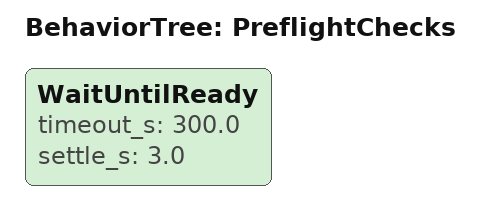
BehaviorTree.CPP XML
<root BTCPP_format="4">

  <BehaviorTree ID="PreflightChecks">
    <WaitUntilReady timeout_s="300.0" settle_s="3.0"/>
  </BehaviorTree>

</root>
